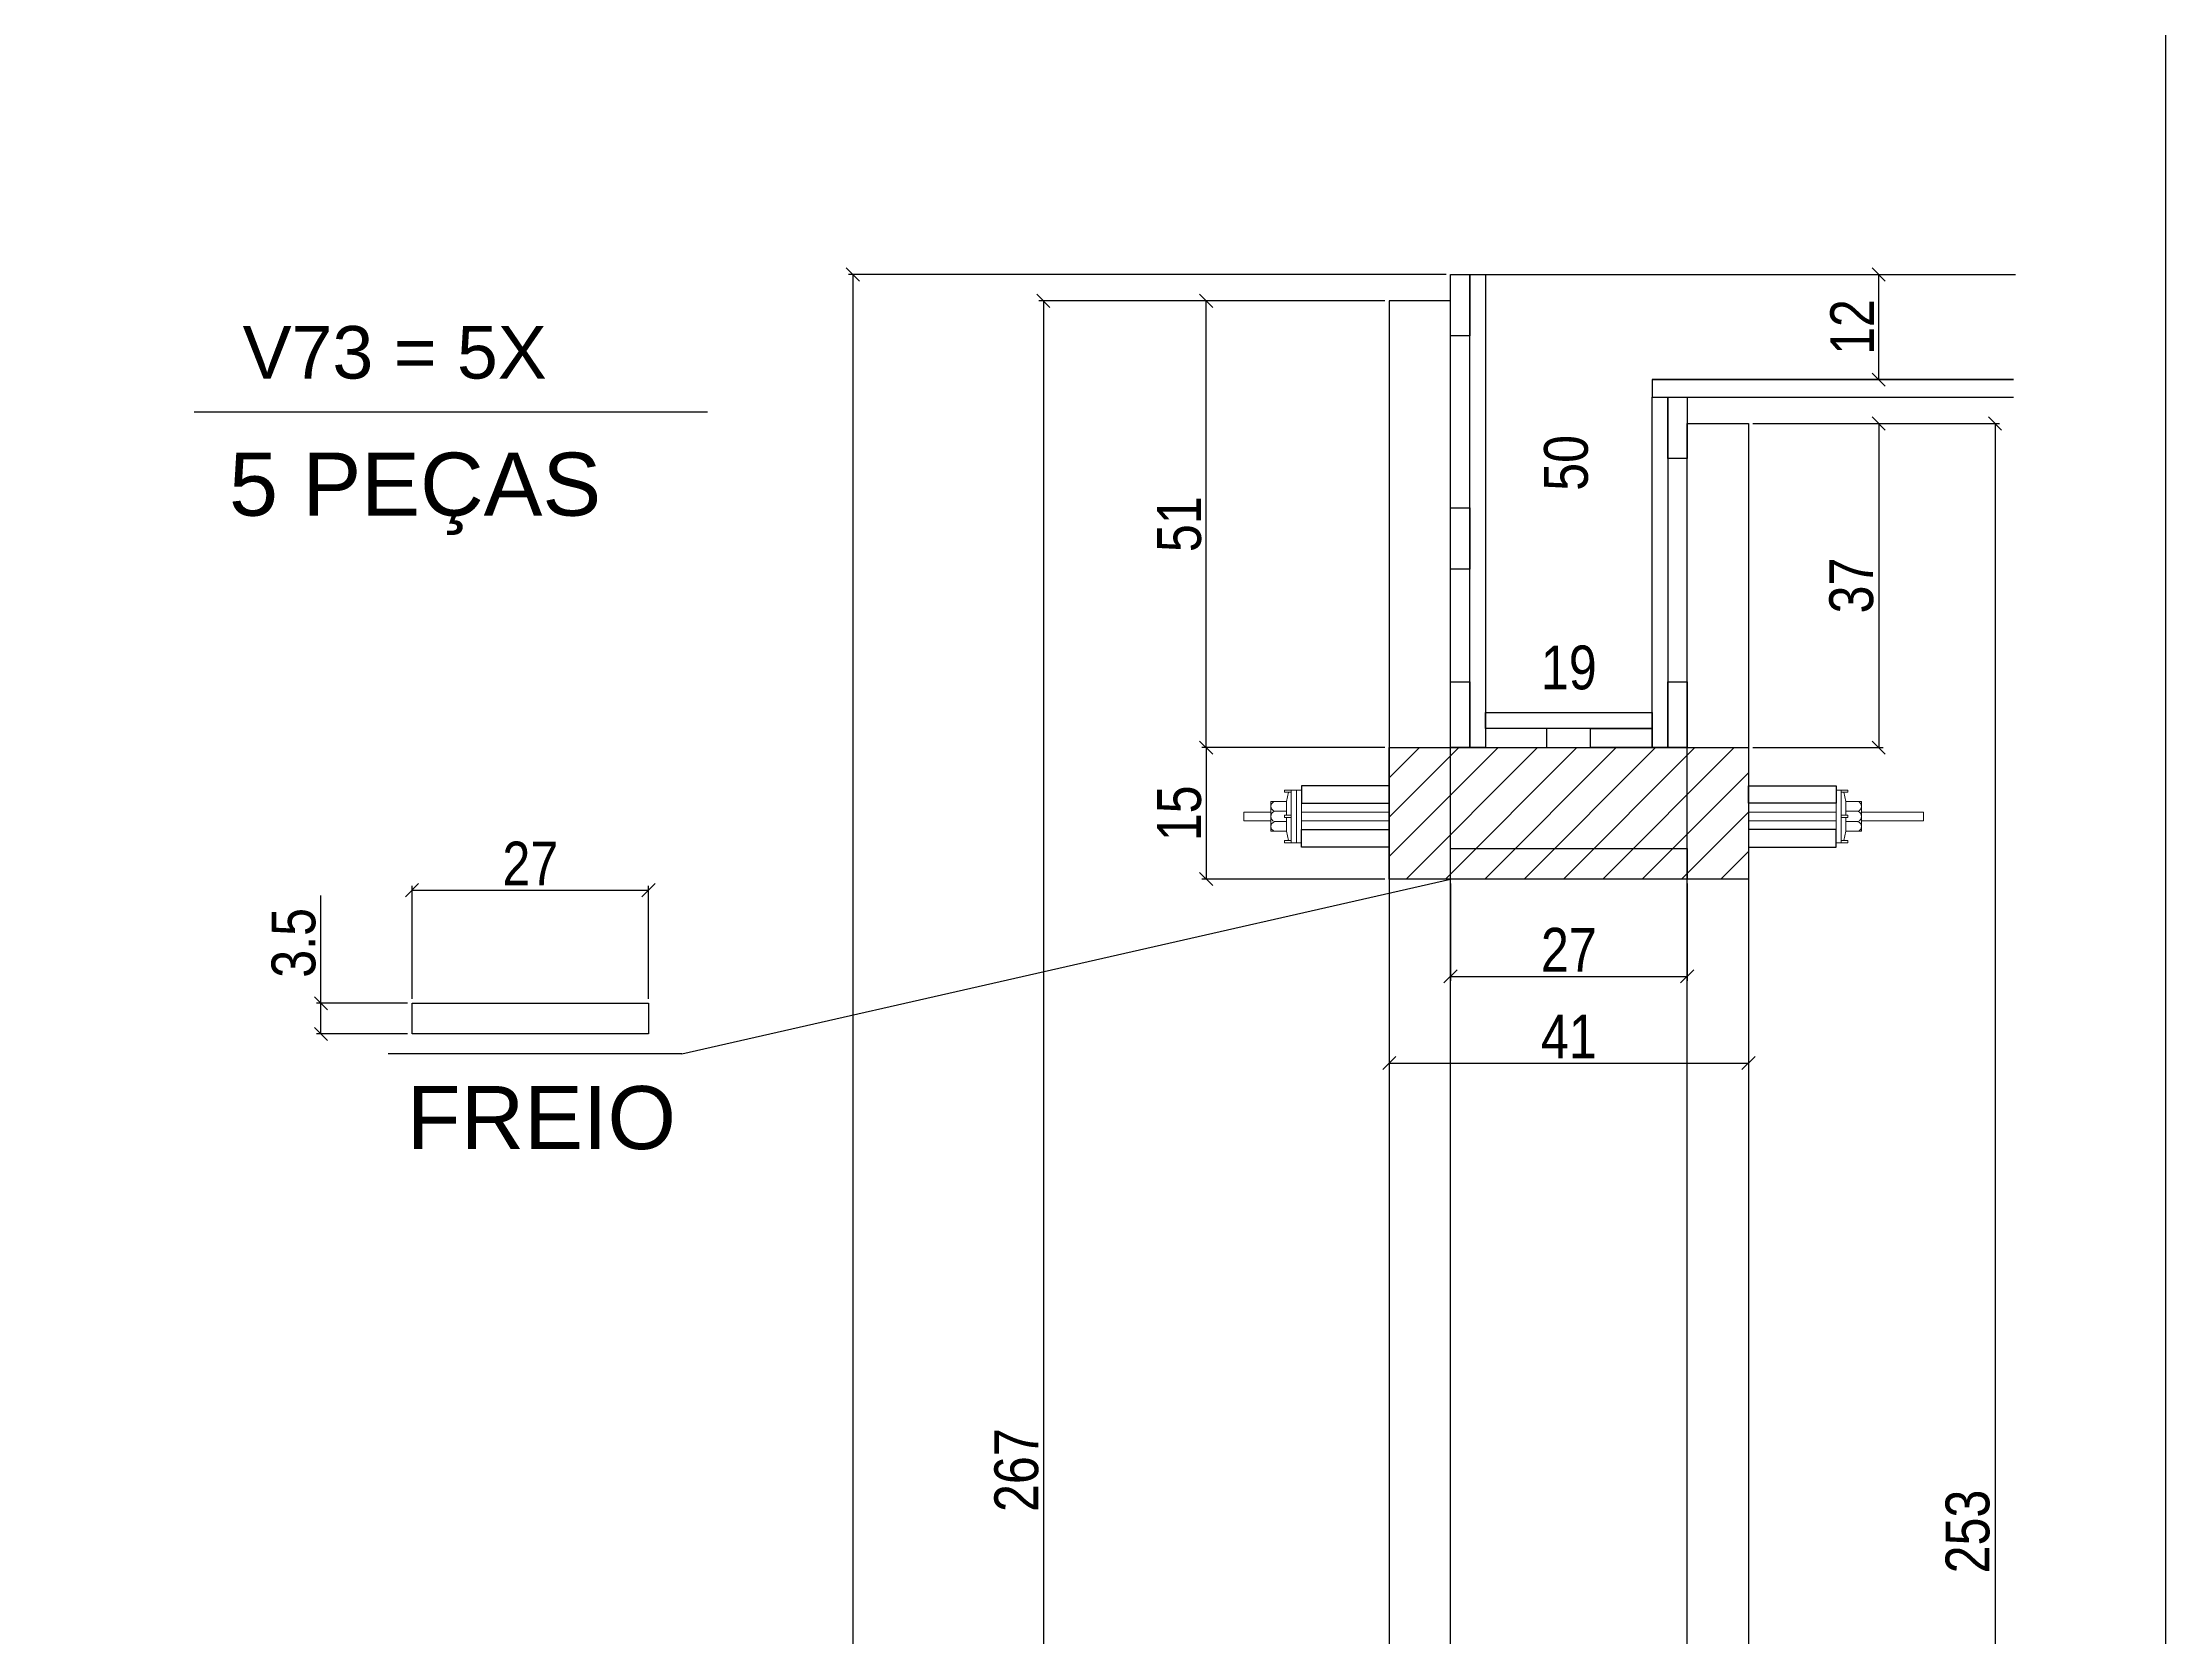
# Model space of a CAD drawing. Header units: millimetres. Extents: x 4248 to 7961, y 1155 to 5765.
# Drawn here: x 5261.4 to 5746.1, y 1544.7 to 1908.7 of the extents above; entities that cross this region are included whole.
import ezdxf

# ---------------------------------------------------------------- set-up
doc = ezdxf.new("R2010")
doc.units = ezdxf.units.MM
for name, color, linetype in [('1', 1, 'Continuous'), ('COTA', 241, 'Continuous'), ('GARFOS OK', 3, 'Continuous'), ('Hachura', 253, 'Continuous'), ('Painéis', 200, 'Continuous'), ('Resinado', 41, 'Continuous'), ('SARR_3.5x7', 81, 'Continuous'), ('SARR_7x7', 40, 'Continuous'), ('TIRAS REESCORAMENTO', 252, 'Continuous'), ('VIGAS', 3, 'Continuous')]:
    doc.layers.add(name, color=color, linetype=linetype)
doc.layers.add('BARRA_ANCORAGEM', color=1, linetype='Continuous', lineweight=15)
doc.styles.add('COTA TECNICA 2X', font='techl___.ttf', dxfattribs={"height": 10})
doc.styles.add('R80-50', font='arial.ttf', dxfattribs={"height": 10})
doc.dimstyles.new('SECAO', dxfattribs={"dimscale": 0.333333, "dimtxt": 5, "dimasz": 9, "dimexe": 3, "dimexo": 3, "dimgap": 3, "dimtad": 1, "dimdec": 1, "dimlfac": 0.5, "dimzin": 12, "dimdsep": 46, "dimtxsty": 'COTA TECNICA 2X', "dimblk1": 'OBLIQUE', "dimblk2": 'OBLIQUE', "dimsah": 1, "dimcen": 0.9, "dimclrd": 4, "dimclre": 4, "dimclrt": 240, "dimadec": 1, "dimazin": 3, "dimtfac": 1, "dimtdec": 1, "dimtmove": 0, "dimatfit": 3, "dimfxl": 1, "dimtolj": 1, "dimtzin": 12, "dimarcsym": 0})

# ---------------------------------------------------------------- blocks, each defined once
blk = doc.blocks.new('_Oblique')
at = {"layer": '1', "color": 0, "lineweight": -2}
blk.add_line((-0.5, -0.5), (0.5, 0.5), dxfattribs=at)
blk = doc.blocks.new('*D522')
at = {"layer": 'COTA', "color": 4, "lineweight": -2, "transparency": 16777216}
for p, q in [((5567.84, 1849.71), (5488.88, 1849.71)), ((5489.88, 1849.71), (5489.88, 1315.62)), ((5567.84, 1315.62), (5488.88, 1315.62))]:
    blk.add_line(p, q, dxfattribs=at)
at = {"layer": 'Defpoints', "color": 0, "transparency": 16777216}
for p in [(5568.84, 1849.71), (5489.88, 1315.62), (5568.84, 1315.62)]:
    blk.add_point(p, dxfattribs=at)
at = {"layer": 'COTA', "color": 4, "lineweight": -2, "transparency": 16777216, "xscale": 3, "yscale": 3, "zscale": 3}
for p, rotation in [((5489.88, 1849.71), 90), ((5489.88, 1315.62), 270)]:
    blk.add_blockref('_Oblique', p, dxfattribs=dict(at, rotation=rotation))
at = {"layer": 'COTA', "color": 240, "transparency": 16777216, "insert": (5483.77, 1582.67), "char_height": 10, "attachment_point": 5, "rotation": 90, "style": 'COTA TECNICA 2X'}
blk.add_mtext('\\A1;267', dxfattribs=at)
blk = doc.blocks.new('*D528')
at = {"layer": 'COTA', "color": 4, "lineweight": -2, "transparency": 16777216}
for p, q in [((5567.84, 1849.71), (5526.04, 1849.71)), ((5527.04, 1747.66), (5527.04, 1849.71)), ((5567.84, 1747.66), (5526.04, 1747.66))]:
    blk.add_line(p, q, dxfattribs=at)
at = {"layer": 'Defpoints', "color": 0, "transparency": 16777216}
for p in [(5527.04, 1849.71), (5568.84, 1849.71), (5568.84, 1747.66)]:
    blk.add_point(p, dxfattribs=at)
at = {"layer": 'COTA', "color": 4, "lineweight": -2, "transparency": 16777216, "xscale": 3, "yscale": 3, "zscale": 3}
for p, rotation in [((5527.04, 1849.71), 90), ((5527.04, 1747.66), 270)]:
    blk.add_blockref('_Oblique', p, dxfattribs=dict(at, rotation=rotation))
at = {"layer": 'COTA', "color": 240, "transparency": 16777216, "insert": (5520.93, 1798.69), "char_height": 10, "attachment_point": 5, "rotation": 90, "style": 'COTA TECNICA 2X'}
blk.add_mtext('\\A1;51', dxfattribs=at)
blk = doc.blocks.new('*D529')
at = {"layer": 'COTA', "color": 4, "lineweight": -2, "transparency": 16777216}
for p, q in [((5651.84, 1821.69), (5681.59, 1821.69)), ((5680.59, 1821.69), (5680.59, 1747.66)), ((5651.84, 1747.66), (5681.59, 1747.66))]:
    blk.add_line(p, q, dxfattribs=at)
at = {"layer": 'Defpoints', "color": 0, "transparency": 16777216}
for p in [(5650.84, 1821.69), (5650.84, 1747.66), (5680.59, 1747.66)]:
    blk.add_point(p, dxfattribs=at)
at = {"layer": 'COTA', "color": 4, "lineweight": -2, "transparency": 16777216, "xscale": 3, "yscale": 3, "zscale": 3}
for p, rotation in [((5680.59, 1821.69), 90), ((5680.59, 1747.66), 270)]:
    blk.add_blockref('_Oblique', p, dxfattribs=dict(at, rotation=rotation))
at = {"layer": 'COTA', "color": 240, "transparency": 16777216, "insert": (5674.37, 1784.68), "char_height": 10, "attachment_point": 5, "rotation": 90, "style": 'COTA TECNICA 2X'}
blk.add_mtext('\\A1;37', dxfattribs=at)
blk = doc.blocks.new('*D530')
at = {"layer": 'COTA', "color": 4, "lineweight": -2, "transparency": 16777216}
for p, q in [((5581.84, 1855.71), (5445.37, 1855.71)), ((5446.37, 1855.71), (5446.37, 1209.62)), ((5567.84, 1209.62), (5445.37, 1209.62))]:
    blk.add_line(p, q, dxfattribs=at)
at = {"layer": 'Defpoints', "color": 0, "transparency": 16777216}
for p in [(5582.84, 1855.71), (5446.37, 1209.62), (5568.84, 1209.62)]:
    blk.add_point(p, dxfattribs=at)
at = {"layer": 'COTA', "color": 4, "lineweight": -2, "transparency": 16777216, "xscale": 3, "yscale": 3, "zscale": 3}
for p, rotation in [((5446.37, 1855.71), 90), ((5446.37, 1209.62), 270)]:
    blk.add_blockref('_Oblique', p, dxfattribs=dict(at, rotation=rotation))
at = {"layer": 'COTA', "color": 240, "transparency": 16777216, "insert": (5440.15, 1532.67), "char_height": 10, "attachment_point": 5, "rotation": 90, "style": 'COTA TECNICA 2X'}
blk.add_mtext('\\A1;323', dxfattribs=at)
blk = doc.blocks.new('*D532')
at = {"layer": 'Defpoints', "color": 0, "transparency": 16777216}
for p in [(5615.36, 1855.71), (5615.87, 1855.71), (5615.87, 1755.66)]:
    blk.add_point(p, dxfattribs=at)
at = {"layer": 'COTA', "color": 240, "transparency": 16777216, "insert": (5609.25, 1812.69), "char_height": 10, "attachment_point": 5, "rotation": 90, "style": 'COTA TECNICA 2X'}
blk.add_mtext('\\A1;50', dxfattribs=at)
blk = doc.blocks.new('*D533')
at = {"layer": 'Defpoints', "color": 0, "transparency": 16777216}
for p in [(5590.84, 1759.82), (5628.84, 1759.82), (5628.84, 1759.82)]:
    blk.add_point(p, dxfattribs=at)
at = {"layer": 'COTA', "color": 240, "transparency": 16777216, "insert": (5609.84, 1765.91), "char_height": 10, "attachment_point": 5, "style": 'COTA TECNICA 2X'}
blk.add_mtext('\\A1;19', dxfattribs=at)
blk = doc.blocks.new('*D535')
at = {"layer": 'COTA', "color": 4, "lineweight": -2, "transparency": 16777216}
for p, q in [((5678.43, 1855.71), (5681.59, 1855.71)), ((5680.59, 1831.71), (5680.59, 1855.71)), ((5678.43, 1831.71), (5681.59, 1831.71))]:
    blk.add_line(p, q, dxfattribs=at)
at = {"layer": 'Defpoints', "color": 0, "transparency": 16777216}
for p in [(5677.43, 1855.71), (5680.59, 1855.71), (5677.43, 1831.71)]:
    blk.add_point(p, dxfattribs=at)
at = {"layer": 'COTA', "color": 4, "lineweight": -2, "transparency": 16777216, "xscale": 3, "yscale": 3, "zscale": 3}
for p, rotation in [((5680.59, 1855.71), 90), ((5680.59, 1831.71), 270)]:
    blk.add_blockref('_Oblique', p, dxfattribs=dict(at, rotation=rotation))
at = {"layer": 'COTA', "color": 240, "transparency": 16777216, "insert": (5674.53, 1843.71), "char_height": 10, "attachment_point": 5, "rotation": 90, "style": 'COTA TECNICA 2X'}
blk.add_mtext('\\A1;12', dxfattribs=at)
blk = doc.blocks.new('*D536')
at = {"layer": 'COTA', "color": 4, "lineweight": -2, "transparency": 16777216}
for p, q in [((5652.84, 1821.69), (5708.13, 1821.69)), ((5707.13, 1821.69), (5707.13, 1315.62)), ((5652.84, 1315.62), (5708.13, 1315.62))]:
    blk.add_line(p, q, dxfattribs=at)
at = {"layer": 'Defpoints', "color": 0, "transparency": 16777216}
for p in [(5651.84, 1821.69), (5651.84, 1315.62), (5707.13, 1315.62)]:
    blk.add_point(p, dxfattribs=at)
at = {"layer": 'COTA', "color": 4, "lineweight": -2, "transparency": 16777216, "xscale": 3, "yscale": 3, "zscale": 3}
for p, rotation in [((5707.13, 1821.69), 90), ((5707.13, 1315.62), 270)]:
    blk.add_blockref('_Oblique', p, dxfattribs=dict(at, rotation=rotation))
at = {"layer": 'COTA', "color": 240, "transparency": 16777216, "insert": (5700.91, 1568.66), "char_height": 10, "attachment_point": 5, "rotation": 90, "style": 'COTA TECNICA 2X'}
blk.add_mtext('\\A1;253', dxfattribs=at)
blk = doc.blocks.new('A$C51C4441F')
at = {"layer": 'BARRA_ANCORAGEM'}
for p, q in [((-2.25, 3.4), (-1.79, 5.5)), ((-2.25, 3.4), (-5.81, 3.39)), ((-5.81, 3.39), (-5.81, -3.39)), ((-2.25, 1.2), (-5.02, 1.2)), ((-2.25, 3.4), (-2.25, 3.4)), ((-2.25, 3.4), (-2.25, 0.25)), ((-2.25, -3.4), (-5.81, -3.39)), ((-2.25, -1.2), (-5.02, -1.2)), ((-2.25, -0.25), (-2.25, -3.4)), ((-2.25, -3.4), (-1.79, -5.5))]:
    blk.add_line(p, q, dxfattribs=at)
for points in [[(-2.7, 6), (-1.2, 6), (-1.2, 5.5), (-2.7, 5.5)], [(-1.2, -6), (0, -6), (0, 6), (-1.2, 6)], [(-2.7, 0.25), (-1.2, 0.25), (-1.2, -0.25), (-2.7, -0.25)], [(-2.7, -6), (-1.2, -6), (-1.2, -5.5), (-2.7, -5.5)]]:
    blk.add_lwpolyline(points, close=True, dxfattribs=at)
for centre, radius, start, end in [((-4.66, 2.3), 1.15, 107.7845, 252.2718), ((-4.52, 0), 1.3, 112.648, 247.4083), ((-4.66, -2.3), 1.15, 107.7845, 252.2718)]:
    blk.add_arc(centre, radius, start, end, dxfattribs=at)
blk = doc.blocks.new('*D538')
at = {"layer": 'COTA', "color": 4, "lineweight": -2, "transparency": 16777216}
for p, q in [((5324.97, 1689.28), (5324.97, 1713.88)), ((5344.75, 1689.28), (5323.97, 1689.28)), ((5324.97, 1682.28), (5324.97, 1689.28)), ((5344.75, 1682.28), (5323.97, 1682.28))]:
    blk.add_line(p, q, dxfattribs=at)
at = {"layer": 'Defpoints', "color": 0, "transparency": 16777216}
for p in [(5324.97, 1689.28), (5345.75, 1689.28), (5345.75, 1682.28)]:
    blk.add_point(p, dxfattribs=at)
at = {"layer": 'COTA', "color": 4, "lineweight": -2, "transparency": 16777216, "xscale": 3, "yscale": 3, "zscale": 3}
for p, rotation in [((5324.97, 1689.28), 90), ((5324.97, 1682.28), 270)]:
    blk.add_blockref('_Oblique', p, dxfattribs=dict(at, rotation=rotation))
at = {"layer": 'COTA', "color": 240, "transparency": 16777216, "insert": (5318.75, 1703.08), "char_height": 10, "attachment_point": 5, "rotation": 90, "style": 'COTA TECNICA 2X'}
blk.add_mtext('\\A1;3.5', dxfattribs=at)
blk = doc.blocks.new('*D539')
at = {"layer": 'COTA', "color": 4, "lineweight": -2, "transparency": 16777216}
for p, q in [((5345.75, 1690.28), (5345.75, 1716.12)), ((5399.75, 1690.28), (5399.75, 1716.12)), ((5345.75, 1715.12), (5399.75, 1715.12))]:
    blk.add_line(p, q, dxfattribs=at)
at = {"layer": 'Defpoints', "color": 0, "transparency": 16777216}
for p in [(5399.75, 1715.12), (5345.75, 1689.28), (5399.75, 1689.28)]:
    blk.add_point(p, dxfattribs=at)
at = {"layer": 'COTA', "color": 4, "lineweight": -2, "transparency": 16777216, "xscale": 3, "yscale": 3, "zscale": 3, "rotation": 180}
blk.add_blockref('_Oblique', (5345.75, 1715.12), dxfattribs=at)
at = {"layer": 'COTA', "color": 4, "lineweight": -2, "transparency": 16777216, "xscale": 3, "yscale": 3, "zscale": 3}
blk.add_blockref('_Oblique', (5399.75, 1715.12), dxfattribs=at)
at = {"layer": 'COTA', "color": 240, "transparency": 16777216, "insert": (5372.75, 1721.19), "char_height": 10, "attachment_point": 5, "style": 'COTA TECNICA 2X'}
blk.add_mtext('\\A1;27', dxfattribs=at)
blk = doc.blocks.new('*D540')
at = {"layer": 'COTA', "color": 4, "lineweight": -2, "transparency": 16777216}
for p, q in [((5567.84, 1747.66), (5526.04, 1747.66)), ((5527.04, 1747.66), (5527.04, 1717.66)), ((5567.84, 1717.66), (5526.04, 1717.66))]:
    blk.add_line(p, q, dxfattribs=at)
at = {"layer": 'Defpoints', "color": 0, "transparency": 16777216}
for p in [(5568.84, 1747.66), (5527.04, 1717.66), (5568.84, 1717.66)]:
    blk.add_point(p, dxfattribs=at)
at = {"layer": 'COTA', "color": 4, "lineweight": -2, "transparency": 16777216, "xscale": 3, "yscale": 3, "zscale": 3}
for p, rotation in [((5527.04, 1747.66), 90), ((5527.04, 1717.66), 270)]:
    blk.add_blockref('_Oblique', p, dxfattribs=dict(at, rotation=rotation))
at = {"layer": 'COTA', "color": 240, "transparency": 16777216, "insert": (5520.93, 1732.66), "char_height": 10, "attachment_point": 5, "rotation": 90, "style": 'COTA TECNICA 2X'}
blk.add_mtext('\\A1;15', dxfattribs=at)
blk = doc.blocks.new('*D541')
at = {"layer": 'COTA', "color": 4, "lineweight": -2, "transparency": 16777216}
for p, q in [((5582.84, 1716.66), (5582.84, 1694.42)), ((5636.84, 1716.66), (5636.84, 1694.42)), ((5582.84, 1695.42), (5636.84, 1695.42))]:
    blk.add_line(p, q, dxfattribs=at)
at = {"layer": 'Defpoints', "color": 0, "transparency": 16777216}
for p in [(5582.84, 1717.66), (5636.84, 1717.66), (5636.84, 1695.42)]:
    blk.add_point(p, dxfattribs=at)
at = {"layer": 'COTA', "color": 4, "lineweight": -2, "transparency": 16777216, "xscale": 3, "yscale": 3, "zscale": 3, "rotation": 180}
blk.add_blockref('_Oblique', (5582.84, 1695.42), dxfattribs=at)
at = {"layer": 'COTA', "color": 4, "lineweight": -2, "transparency": 16777216, "xscale": 3, "yscale": 3, "zscale": 3}
blk.add_blockref('_Oblique', (5636.84, 1695.42), dxfattribs=at)
at = {"layer": 'COTA', "color": 240, "transparency": 16777216, "insert": (5609.84, 1701.5), "char_height": 10, "attachment_point": 5, "style": 'COTA TECNICA 2X'}
blk.add_mtext('\\A1;27', dxfattribs=at)
blk = doc.blocks.new('*D542')
at = {"layer": 'COTA', "color": 4, "lineweight": -2, "transparency": 16777216}
for p, q in [((5568.84, 1716.66), (5568.84, 1674.63)), ((5650.84, 1716.66), (5650.84, 1674.63)), ((5568.84, 1675.63), (5650.84, 1675.63))]:
    blk.add_line(p, q, dxfattribs=at)
at = {"layer": 'Defpoints', "color": 0, "transparency": 16777216}
for p in [(5568.84, 1717.66), (5650.84, 1717.66), (5650.84, 1675.63)]:
    blk.add_point(p, dxfattribs=at)
at = {"layer": 'COTA', "color": 4, "lineweight": -2, "transparency": 16777216, "xscale": 3, "yscale": 3, "zscale": 3, "rotation": 180}
blk.add_blockref('_Oblique', (5568.84, 1675.63), dxfattribs=at)
at = {"layer": 'COTA', "color": 4, "lineweight": -2, "transparency": 16777216, "xscale": 3, "yscale": 3, "zscale": 3}
blk.add_blockref('_Oblique', (5650.84, 1675.63), dxfattribs=at)
at = {"layer": 'COTA', "color": 240, "transparency": 16777216, "insert": (5609.84, 1681.7), "char_height": 10, "attachment_point": 5, "style": 'COTA TECNICA 2X'}
blk.add_mtext('\\A1;41', dxfattribs=at)

msp = doc.modelspace()

# ---------------------------------------------------------------- hatches: boundary and pattern name
at = {"layer": 'COTA'}
h = msp.add_hatch(dxfattribs=at)
h.set_pattern_fill('ANSI31', color=256, scale=2, style=0)
h.set_pattern_definition([(45, (-19046.1143, -211549.403), (-4.49012806, 4.49012806), [])])
h.paths.add_polyline_path([(5650.84, 1717.66), (5650.84, 1747.66), (5568.84, 1747.66), (5568.84, 1717.66)])

# ---------------------------------------------------------------- linework, layer by layer
at = {"layer": 'BARRA_ANCORAGEM'}
for points in [[(5547.64, 1737.96), (5548.84, 1737.96), (5548.84, 1725.96), (5547.64, 1725.96)], [(5672.04, 1737.96), (5670.84, 1737.96), (5670.84, 1725.96), (5672.04, 1725.96)], [(5535.64, 1730.96), (5541.82, 1730.96), (5541.82, 1732.96), (5535.64, 1732.96)], [(5548.84, 1730.96), (5568.84, 1730.96), (5568.84, 1732.96), (5548.84, 1732.96)], [(5670.84, 1730.96), (5650.84, 1730.96), (5650.84, 1732.96), (5670.84, 1732.96)], [(5676.65, 1730.96), (5690.84, 1730.96), (5690.84, 1732.96), (5676.65, 1732.96)]]:
    msp.add_lwpolyline(points, close=True, dxfattribs=at)
at = {"layer": 'GARFOS OK', "color": 3}
for q in [(5582.84, 1717.66), (5340.33, 1677.75)]:
    msp.add_line((5407.36, 1677.75), q, dxfattribs=at)
at = {"layer": 'Hachura', "color": 7}
msp.add_line((5296.04, 1824.37), (5413.19, 1824.37), dxfattribs=at)
at = {"layer": 'Painéis'}
msp.add_lwpolyline([(5650.84, 1717.66), (5568.84, 1717.66), (5568.84, 1747.66), (5650.84, 1747.66)], close=True, dxfattribs=at)
at = {"layer": 'Resinado'}
msp.add_line((5628.84, 1831.71), (5711.32, 1831.71), dxfattribs=at)
at = {"layer": 'SARR_3.5x7', "linetype": 'Continuous'}
msp.add_lwpolyline([(5345.75, 1689.28), (5399.75, 1689.28), (5399.75, 1682.28), (5345.75, 1682.28)], close=True, dxfattribs=at)
at = {"layer": 'SARR_7x7', "linetype": 'Continuous'}
for points in [[(5568.84, 1315.62), (5582.84, 1315.62), (5582.84, 1849.71), (5568.84, 1849.71)], [(5650.84, 1315.62), (5636.84, 1315.62), (5636.84, 1821.69), (5650.84, 1821.69)], [(5582.84, 1724.66), (5636.84, 1724.66), (5636.84, 1717.66), (5582.84, 1717.66)]]:
    msp.add_lwpolyline(points, close=True, dxfattribs=at)
at = {"layer": 'TIRAS REESCORAMENTO', "linetype": 'ByBlock'}
for p, q in [((5590.84, 1855.71), (5711.8, 1855.71)), ((5628.84, 1827.71), (5711.32, 1827.71))]:
    msp.add_line(p, q, dxfattribs=at)
for points in [[(5582.84, 1855.71), (5587.24, 1855.71), (5587.24, 1841.71), (5582.84, 1841.71)], [(5632.44, 1827.71), (5636.84, 1827.71), (5636.84, 1813.71), (5632.44, 1813.71)], [(5582.84, 1802.43), (5587.24, 1802.43), (5587.24, 1788.43), (5582.84, 1788.43)], [(5582.84, 1762.66), (5587.24, 1762.66), (5587.24, 1747.66), (5582.84, 1747.66)], [(5632.44, 1762.66), (5636.84, 1762.66), (5636.84, 1747.66), (5632.44, 1747.66)], [(5628.84, 1752.06), (5590.84, 1752.06), (5590.84, 1755.66), (5628.84, 1755.66)], [(5604.84, 1747.66), (5604.84, 1752.06), (5590.84, 1752.06), (5590.84, 1747.66)], [(5614.8, 1747.66), (5614.8, 1752.06), (5628.84, 1752.06), (5628.84, 1747.66)], [(5548.84, 1734.96), (5568.84, 1734.96), (5568.84, 1738.96), (5548.84, 1738.96)], [(5670.84, 1734.96), (5650.84, 1734.96), (5650.84, 1738.96), (5670.84, 1738.96)], [(5548.84, 1728.96), (5568.84, 1728.96), (5568.84, 1724.96), (5548.84, 1724.96)], [(5670.84, 1728.96), (5650.84, 1728.96), (5650.84, 1724.96), (5670.84, 1724.96)]]:
    msp.add_lwpolyline(points, close=True, dxfattribs=at)
for points in [[(5590.84, 1747.66), (5587.24, 1747.66), (5587.24, 1855.71), (5590.84, 1855.71), (5590.84, 1747.66)], [(5711.32, 1831.71), (5628.84, 1831.71), (5628.84, 1827.71), (5711.32, 1827.71)], [(5632.44, 1747.66), (5628.84, 1747.66), (5628.84, 1827.71), (5632.44, 1827.71), (5632.44, 1747.66)]]:
    msp.add_lwpolyline(points, dxfattribs=at)
at = {"layer": 'VIGAS'}
msp.add_lwpolyline([(5746.06, 1155.37), (5246.56, 1155.37), (5246.56, 1923.79), (5746.06, 1923.79)], close=True, dxfattribs=at)

# ---------------------------------------------------------------- block references
at = {"layer": 'BARRA_ANCORAGEM', "xscale": -1, "rotation": 180}
msp.add_blockref('A$C51C4441F', (5547.64, 1731.96), dxfattribs=at)
at = {"layer": 'BARRA_ANCORAGEM', "xscale": -1}
msp.add_blockref('A$C51C4441F', (5670.84, 1731.96), dxfattribs=at)

# ---------------------------------------------------------------- texts
at = {"layer": 'VIGAS', "color": 7, "style": 'R80-50'}
msp.add_text('V73 = 5X', height=12, dxfattribs=at).set_placement((5307.08, 1831.94))
at = {"layer": 'VIGAS', "color": 7, "char_height": 14.4, "attachment_point": 1, "style": 'R80-50'}
for s, insert in [('5 PEÇAS', (5303.97, 1815.03)), ('FREIO', (5344.56, 1670.38))]:
    msp.add_mtext_dynamic_manual_height_columns(s, width=162.221, gutter_width=50, heights=[0], dxfattribs=dict(at, insert=insert))

# ---------------------------------------------------------------- dimensions: what is measured, and where the dimension line sits
at = {"layer": 'COTA', "color": 3}
for base, p1, p2, picture, middle in [((5446.37, 1209.62), (5582.84, 1855.71), (5568.84, 1209.62), '*D530', (5440.15, 1532.67)), ((5680.59, 1855.71), (5677.43, 1831.71), (5677.43, 1855.71), '*D535', (5674.53, 1843.71)), ((5489.88, 1315.62), (5568.84, 1849.71), (5568.84, 1315.62), '*D522', (5483.77, 1582.67)), ((5527.04, 1849.71), (5568.84, 1747.66), (5568.84, 1849.71), '*D528', (5520.93, 1798.69)), ((5680.59, 1747.66), (5650.84, 1821.69), (5650.84, 1747.66), '*D529', (5674.37, 1784.68)), ((5707.13, 1315.62), (5651.84, 1821.69), (5651.84, 1315.62), '*D536', (5700.91, 1568.66)), ((5527.04, 1717.66), (5568.84, 1747.66), (5568.84, 1717.66), '*D540', (5520.93, 1732.66)), ((5324.97, 1689.28), (5345.75, 1682.28), (5345.75, 1689.28), '*D538', (5318.75, 1703.08))]:
    dim = msp.add_linear_dim(base=base, p1=p1, p2=p2, angle=90, dimstyle='SECAO', dxfattribs=at)
    dim.commit()
    dim.dimension.update_dxf_attribs({"geometry": picture, "text_midpoint": middle})
dim = msp.add_linear_dim(base=(5615.36, 1855.71), p1=(5615.87, 1755.66), p2=(5615.87, 1855.71), angle=90, dimstyle='SECAO', override={"dimse1": 1, "dimse2": 1, "dimsd1": 1, "dimsd2": 1}, dxfattribs=at)
dim.commit()
dim.dimension.update_dxf_attribs({"geometry": '*D532', "text_midpoint": (5615.36, 1812.69), "dimtype": 160})
dim = msp.add_linear_dim(base=(5628.84, 1759.82), p1=(5590.84, 1759.82), p2=(5628.84, 1759.82), dimstyle='SECAO', override={"dimse1": 1, "dimse2": 1, "dimsd1": 1, "dimsd2": 1}, dxfattribs=at)
dim.commit()
dim.dimension.update_dxf_attribs({"geometry": '*D533', "text_midpoint": (5609.84, 1765.91)})
for base, p1, p2, picture, middle in [((5399.75, 1715.12), (5345.75, 1689.28), (5399.75, 1689.28), '*D539', (5372.75, 1721.19)), ((5650.84, 1675.63), (5568.84, 1717.66), (5650.84, 1717.66), '*D542', (5609.84, 1681.7)), ((5636.84, 1695.42), (5582.84, 1717.66), (5636.84, 1717.66), '*D541', (5609.84, 1701.5))]:
    dim = msp.add_linear_dim(base=base, p1=p1, p2=p2, dimstyle='SECAO', dxfattribs=at)
    dim.commit()
    dim.dimension.update_dxf_attribs({"geometry": picture, "text_midpoint": middle})

doc.saveas('drawing.dxf')
